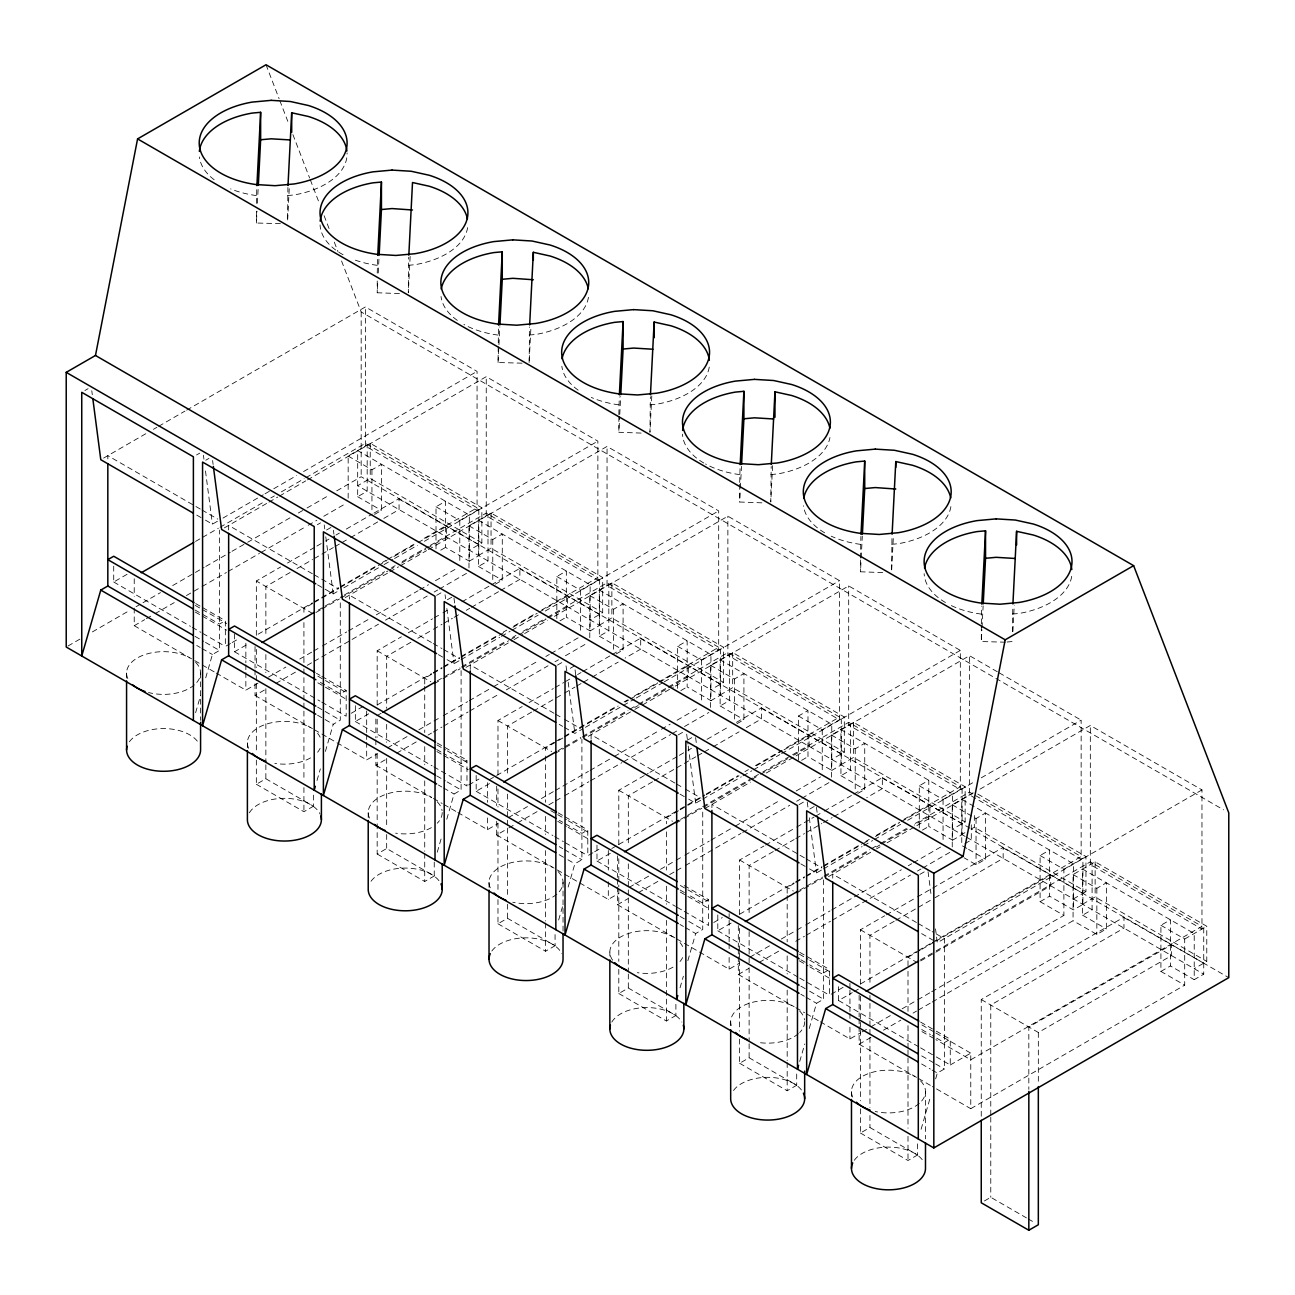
<?xml version="1.0" encoding="UTF-8"?>
<svg xmlns="http://www.w3.org/2000/svg" width="1295" height="1295" viewBox="0 0 1295 1295"><rect width="100%" height="100%" fill="white"/><g stroke="black" fill="none" stroke-linecap="round" stroke-linejoin="round"><path stroke-width="0.75" stroke-dasharray="5 3.75" d="M256.41 203.396L256.815 187.629M280.416 223.663L256.41 223.015L257.009 211.117M257.414 203.202L258.223 187.338M289.238 188.698L287.603 220.992L287.911 187.467M377.233 273.148L377.638 257.381M399.459 293.577L377.233 292.767L377.832 280.869M378.237 272.954L379.046 257.09M410.159 256.426L408.313 292.767L408.734 257.219M522.047 363.167L498.057 362.519L498.445 327.133M498.057 362.519L498.85 346.671M498.947 344.68L499.854 326.842M529.137 362.519L529.542 326.971M529.234 360.496L530.982 326.178M618.864 414.627L619.269 396.885M641.106 433.08L618.864 432.271L619.674 416.423M619.771 414.432L620.677 396.594M651.79 395.946L649.96 432.271L650.365 396.739M739.688 482.404L740.092 466.637M761.913 502.832L739.688 502.023L740.287 490.141M740.384 488.15L741.485 466.346M772.613 465.698L770.768 502.023L771.189 466.491M860.511 558.048L860.9 536.389M882.737 572.584L860.511 571.791L861.11 559.893M861.207 557.902L862.308 536.114M891.591 569.816L891.996 536.243M891.688 569.768L893.437 535.45M981.319 623.882L981.723 606.141M1005.325 642.191L981.319 641.543L981.918 629.645M982.031 627.67L983.132 605.866M1012.415 631.717L1012.819 605.995M1012.917 631.442L1014.244 605.202M195.626 712.687L200.66 695.237M205.711 677.803L212.412 654.525L219.47 650.462L219.47 530.108M317 780.513L320.367 768.874M325.401 751.424L333.236 724.277L340.277 720.214L340.277 599.86M437.257 852.207L441.741 836.683M446.775 819.249L454.059 794.029L461.101 789.966L461.101 667.605M558.647 920.017L563.115 904.509M568.149 887.059L574.867 863.797L581.908 859.718L581.908 739.364M680.021 987.826L683.371 976.203M687.855 960.68L695.69 933.549L702.732 929.47L702.732 811.123M799.711 1061.463L804.762 1044.013M809.229 1028.505L816.514 1003.301L823.555 999.238L823.555 878.868M921.101 1129.272L930.603 1096.315M935.654 1078.864L937.321 1073.053L944.363 1068.99L944.363 938.616L932.157 931.574M84.92 390.491L88.092 388.662M103.6 458.09L146.384 433.388M153.393 429.341L156.889 427.318M158.637 426.314L184.926 411.13M186.674 410.127L365.417 306.931L477.062 371.39L477.062 510.538L365.417 446.079L365.417 306.931M196.565 454.95L199.738 453.12M205.743 460.243L208.916 458.414M205.436 520.137L212.412 524.167L218.062 520.914M222.967 518.081L263.273 494.803M265.022 493.8L272.031 489.753M273.779 488.733L296.571 475.589M303.58 471.542L477.062 371.39M113.717 566.158L113.717 582.005L127.379 574.122M195.529 541.423L200.774 538.38M202.538 537.376L218.288 528.279M220.053 527.259L263.84 501.991M270.833 497.944L274.346 495.92M281.355 491.873L304.115 478.729M305.863 477.709L365.417 443.327L477.062 507.786L421.004 540.144M348.161 498.17L348.161 456.05L370.24 443.295L481.869 507.753L481.869 542.913L469.308 550.165M224.423 527.842L267.191 503.14M268.955 502.136L277.713 497.07M279.461 496.066L305.749 480.882M307.498 479.878L486.24 376.683L597.869 441.142L597.869 580.289L486.24 515.831L486.24 376.683M348.161 456.05L371.94 469.777L381.458 464.29L381.458 510.424L371.94 515.928M67.971 646.027L80.177 638.969M92.398 631.911L129.047 610.754M136.04 606.724L141.268 603.697M143.017 602.693L160.467 592.624M172.688 585.567L204.092 567.42M205.84 566.417L230.283 552.317M232.015 551.298L245.985 543.236M247.733 542.233L291.359 517.045M298.336 513.014L305.329 508.984M307.061 507.98L329.756 494.884M336.732 490.854L361.175 476.738L969.89 828.185M481.869 542.913L370.24 478.454L357.679 485.706L965.163 836.441M134.227 608.1L134.227 625.695L144.651 619.674M146.4 618.67L153.36 614.656M155.092 613.652L174.226 602.612M186.399 595.571L200.32 587.541M202.052 586.538L226.415 572.487M228.147 571.484L259.453 553.402M261.185 552.398L306.413 526.288M308.161 525.284L316.854 520.266M323.815 516.252L346.412 503.188M478.826 509.518L478.826 555.652L469.308 561.14L469.308 515.005L357.679 450.547L357.679 496.697L367.181 491.21L367.181 445.059M317.372 524.702L320.545 522.872M326.567 529.995L332.912 526.337M256.345 635.343L256.345 581.018L280.562 567.032M287.49 563.034L315.154 547.057M316.886 546.053L323.815 542.071M325.547 541.067L328.995 539.06M335.923 535.078L339.387 533.071M346.299 529.072L372.248 514.099M373.98 513.095L399.054 498.624L399.054 509.599L380.034 520.59M290.08 572.519L265.863 586.505L265.863 636.573M296.992 568.537L312.564 559.537M314.296 558.55L333.333 547.558M335.049 546.555L340.245 543.56M341.977 542.556L348.889 538.574M350.621 537.571L378.302 521.594M230.478 643.502L225.346 646.464L225.346 620.693L219.47 624.093L202.02 614.024M436.01 548.902L436.01 506.766L445.529 501.278L445.529 547.413L469.308 561.14M232.177 642.514L239.025 638.564M258.126 634.194L312.419 602.839M314.167 601.835L338.691 587.671M340.439 586.667L375.469 566.433M382.478 562.386L385.975 560.363M387.723 559.359L413.995 544.191M312.564 603.486L303.92 608.488L303.92 614.51M314.296 602.483L338.513 588.513M340.245 587.509L376.57 566.53M378.302 565.526L386.946 560.541M393.874 556.542L416.359 543.56M418.091 542.556L446.629 526.272L446.629 537.069L427.609 548.06M436.01 506.766L459.79 520.493L481.869 507.753M317.534 584.854L333.236 593.919L338.869 590.666M343.79 587.833L382.333 565.575M384.081 564.571L392.854 559.505M394.603 558.501L417.378 545.341M424.388 541.294L597.869 441.142M234.524 633.935L234.524 651.757L248.203 643.874M318.101 610.172L323.345 607.128M325.094 606.125L342.608 596.008M344.373 594.988L384.647 571.742M391.657 567.696L395.153 565.672M402.162 561.625L428.435 546.458M430.183 545.454L486.24 513.095L597.869 577.538L541.828 609.896M320.351 609.977L313.439 613.976L256.345 581.018M322.083 608.974L339.387 598.986M341.103 597.999L387.82 571.03M389.552 570.027L394.732 567.032M401.66 563.034L425.877 549.048M468.984 567.922L468.984 525.802L491.048 513.063L602.693 577.505L602.693 612.664L590.131 619.916M345.231 597.594L388.014 572.892M389.763 571.888L398.52 566.822M400.284 565.818L426.557 550.65M428.321 549.63L607.047 446.435L718.693 510.894L718.693 650.041L607.047 585.583L607.047 446.435M440.769 550.165L445.529 547.413M468.984 525.802L492.764 539.529L502.282 534.042L502.282 580.176L492.764 585.68M478.486 555.458L491.048 548.206L602.693 612.664M216.2 673.044L245.856 690.154L258.029 683.129M268.47 677.107L285.871 667.054M299.776 659.025L311.949 652M313.698 650.996L320.642 646.982M322.39 645.978L346.736 631.911M348.484 630.908L369.35 618.864M376.311 614.85L418.058 590.747M419.79 589.743L428.483 584.709M435.444 580.694L456.309 568.651M255.034 683.728L255.034 695.464L265.475 689.426M275.916 683.404L296.782 671.36M307.223 665.339L312.435 662.312M314.183 661.308L378.529 624.158M385.489 620.143L427.237 596.04M434.197 592.025L437.661 590.018M439.41 589.015L467.236 572.94M599.65 579.27L599.65 625.404L590.131 630.908L590.131 584.757L478.486 520.299L478.486 566.449L488.005 560.962L488.005 514.811M436.609 595.36L441.368 592.624M447.374 599.747L452.133 597.011M377.169 705.095L377.169 650.77L401.385 636.784M408.297 632.786L432.514 618.816M434.246 617.812L441.174 613.814M442.906 612.81L449.818 608.828M461.926 601.835L489.607 585.842M491.339 584.854L519.878 568.375L519.878 579.351L500.857 590.342M410.904 642.271L386.671 656.257L386.671 708.333M417.816 638.289L431.656 630.293M433.388 629.289L442.032 624.303M443.764 623.3L452.408 618.314M454.14 617.31L459.336 614.316M466.249 610.317L469.713 608.326M471.445 607.323L499.125 591.346M321.743 702.117L346.17 716.216L346.17 690.445L340.277 693.845L317.599 680.765M556.834 618.654L556.834 576.518L566.336 571.03L566.336 617.165L590.131 630.908M351.285 713.254L363.264 706.342M377.185 704.949L431.478 673.61M433.226 672.591L441.983 667.54M443.748 666.52L459.498 657.423M461.263 656.419L496.293 636.185M503.286 632.138L506.798 630.131M513.807 626.084L534.819 613.943M431.656 674.242L424.728 678.24L424.728 684.278M433.388 673.238L442.032 668.252M443.764 667.249L459.336 658.265M461.069 657.261L497.393 636.282M499.125 635.295L506.037 631.296M512.966 627.298L537.182 613.312M538.914 612.308L567.453 596.024L567.453 606.821L548.416 617.812M556.834 576.518L580.613 590.245L602.693 577.505M447.083 659.641L454.059 663.671L459.693 660.418M461.101 659.608L499.643 637.35M501.408 636.347L510.165 631.28M511.913 630.276L538.202 615.093M545.211 611.046L718.693 510.894M355.348 705.662L355.348 721.509L369.026 713.626M256.345 760.116L256.345 784.268L265.863 778.764L313.439 806.235L313.439 792.216M381.118 713.286L375.858 716.313L375.858 737.826M437.16 680.927L459.935 667.783M461.684 666.779L505.471 641.494M512.48 637.448L515.977 635.424M522.986 631.377L545.745 618.233M547.51 617.229L607.047 582.847L718.693 647.29L659.139 681.672M434.246 683.728L441.174 679.729M442.906 678.726L460.194 668.738M461.926 667.751L508.627 640.782M510.359 639.779L517.288 635.78M519.02 634.793L546.7 618.816M589.792 637.69L589.792 595.554L611.871 582.815L723.5 647.257L723.5 682.416L710.939 689.668M466.054 667.346L512.334 640.636M514.083 639.617L522.856 634.566M524.604 633.546L547.38 620.402M554.389 616.355L727.871 516.187L839.516 580.646L839.516 719.793L727.871 655.335L727.871 516.187M560.007 620.823L566.336 617.165M589.792 595.554L613.587 609.281L623.089 603.794L623.089 649.928L613.587 655.432M599.31 625.21L611.871 617.958L723.5 682.416M337.024 742.796L366.679 759.906L377.12 753.884M387.545 747.862L408.427 735.803M418.852 729.781L441.466 716.734M443.214 715.73L467.56 701.663M469.292 700.66L491.906 687.613M493.654 686.609L538.866 660.499M545.826 656.484L549.307 654.477M551.039 653.473L578.881 637.399M375.858 753.48L375.858 765.216L386.298 759.178M396.723 753.156L417.605 741.112M428.03 735.091L431.51 733.083M433.258 732.08L441.951 727.045M443.699 726.042L468.045 711.991M469.777 710.987L499.352 693.91M506.313 689.895L548.044 665.792M555.005 661.777L558.485 659.77M565.446 655.756L588.059 642.692M720.457 649.022L720.457 695.156L710.939 700.66L710.939 654.509L599.31 590.067L599.31 636.201L608.828 630.714L608.828 584.563M557.433 665.112L562.192 662.376M256.345 784.268L303.92 811.722L313.439 806.235M574.543 665.84L566.611 670.422L565.866 664.481M497.976 774.863L497.976 720.522L522.193 706.536M529.121 702.537L553.337 688.568M555.069 687.564L563.713 682.562M565.446 681.575L570.642 678.58M577.554 674.582L581.018 672.574M582.75 671.587L610.431 655.61M612.147 654.606L640.701 638.127L640.701 649.119L625.129 658.103M531.711 712.04L507.494 726.009L507.494 776.077M533.443 711.036L562.856 694.055M564.588 693.052L574.964 687.062M576.696 686.059L581.876 683.064M583.608 682.077L590.536 678.078M592.252 677.075L618.201 662.101M433.841 766.834L466.977 785.968L466.977 760.214L461.101 763.597L443.651 753.528M677.641 688.406L677.641 646.27L687.159 640.782L687.159 686.917L710.939 700.66M468.693 784.98L478.956 779.056M554.05 742.343L487.487 780.772L487.487 802.285M555.798 741.339L562.807 737.292M564.555 736.272L617.1 705.937M624.109 701.906L627.606 699.883M634.615 695.836L657.391 682.692M562.856 738.004L545.551 747.992L545.551 754.03M564.588 737.001L618.201 706.034M625.129 702.052L628.593 700.045M630.325 699.041L657.99 683.064M659.722 682.077L688.276 665.776L688.276 676.573L639.827 704.545M677.641 646.27L701.437 660.013L723.5 647.257M564.41 727.385L574.867 733.423L581.908 729.36M585.421 727.337L634.485 699.009M636.234 698.005L662.522 682.821M664.27 681.817L839.516 580.646M476.172 775.414L476.172 791.277L489.834 783.378M377.169 823.83L377.169 854.02L386.671 848.516L434.246 875.987L434.246 861.968M557.983 750.679L563.228 747.652M564.976 746.632L580.743 737.535M582.491 736.531L628.043 710.227M629.791 709.223L636.8 705.176M638.548 704.172L666.569 687.985M668.317 686.981L727.871 652.599L839.516 717.041L783.459 749.4M555.069 753.48L563.713 748.494M565.446 747.49L581.018 738.506M582.75 737.502L627.719 711.538M634.647 707.539L638.095 705.548M710.615 707.442L710.615 665.306L732.679 652.567L844.324 717.009L844.324 752.168L831.762 759.42M588.286 736.288L633.158 710.388M634.906 709.369L673.465 687.111M675.213 686.107L848.694 585.939L960.323 650.398L960.323 789.545L848.694 725.087L848.694 585.939M680.814 690.591L687.159 686.917M710.615 665.306L734.394 679.033L743.913 673.546L743.913 719.696L734.394 725.184M720.133 694.962L732.679 687.726L844.324 752.168M457.847 812.548L487.487 829.658L497.928 823.636M508.368 817.614L527.502 806.575M541.407 798.529L553.596 791.504M555.328 790.5L588.383 771.415M590.115 770.412L612.729 757.365M614.461 756.361L659.689 730.25M661.421 729.247L670.13 724.229M677.075 720.214L699.688 707.151M496.681 821.273L496.681 834.967L507.106 828.946M508.854 827.942L515.815 823.911M517.547 822.908L538.412 810.864M548.853 804.842L554.066 801.832M555.814 800.828L562.775 796.797M564.507 795.794L588.853 781.743M590.601 780.739L621.908 762.658M623.64 761.654L670.616 734.54M672.348 733.537L677.56 730.526M684.521 726.511L708.867 712.46M841.281 718.774L841.281 764.908L831.762 770.412L831.762 724.261L720.133 659.819L720.133 705.953L729.635 700.466L729.635 654.315M377.169 854.02L424.728 881.49L434.246 875.987M678.24 734.88L682.999 732.128M687.435 740.173L695.35 735.592M618.8 844.615L618.8 790.274L648.212 773.293M649.944 772.306L677.609 756.312M679.341 755.325L686.269 751.327M688.001 750.323L691.449 748.332M707.021 739.332L729.506 726.349M736.434 722.367L761.509 707.879L761.509 718.871L745.952 727.855M652.534 781.791L628.318 795.761L628.318 845.829M654.266 780.788L675.019 768.809M676.751 767.805L695.771 756.814M697.503 755.811L702.699 752.816M704.431 751.828L711.343 747.83M713.076 746.827L739.024 731.853M592.932 852.757L587.8 855.72L587.8 829.966L581.908 833.365L564.474 823.28M798.465 760.165L798.465 716.022L807.983 710.534L807.983 756.668L831.762 770.412M594.632 851.77L601.479 847.82M611.823 848.5L617.067 845.473M618.816 844.453L678.37 810.071M680.118 809.067L704.642 794.903M706.39 793.9L737.923 775.705M744.933 771.658L748.429 769.635M755.438 765.588L781.711 750.42M678.483 810.751L666.375 817.744L666.375 823.782M680.215 809.747L704.431 795.761M706.163 794.774L739.024 775.786M756.329 765.798L782.277 750.825M784.009 749.821L809.084 735.528L809.084 746.325L790.063 757.316M798.465 716.022L822.244 729.765L844.324 717.009M688.713 799.161L695.69 803.175L701.323 799.938M702.732 799.112L741.29 776.854M743.039 775.851L751.796 770.784M753.544 769.78L779.833 754.596M781.581 753.593L960.323 650.398M596.979 845.166L596.979 861.029L610.657 853.13M497.976 899.62L497.976 923.772L507.494 918.284L555.069 945.738L555.069 931.72M680.555 819.427L685.8 816.384M687.548 815.381L752.363 777.971M754.111 776.951L761.12 772.905M762.868 771.901L790.889 755.713M792.637 754.71L848.694 722.351L960.323 786.793L900.77 821.176M675.893 823.231L682.805 819.233M684.537 818.246L701.841 808.258M703.557 807.254L750.274 780.286M752.006 779.282L758.919 775.3M760.651 774.297L788.331 758.32M831.439 777.194L831.439 735.058L853.502 722.319L965.147 786.761L965.147 821.92L952.586 829.172M704.868 808.485L750.469 782.164M766.235 773.05L794.272 756.863M796.02 755.859L969.502 655.691L997.425 671.814M801.637 760.343L807.983 756.668M831.439 735.058L855.218 748.785L864.736 743.298L864.736 789.448L855.218 794.936M840.941 764.73L853.502 757.478L965.147 821.92M564.701 874.238L608.31 899.41L618.751 893.388M629.192 887.366L650.058 875.323M660.499 869.285L674.404 861.256M676.152 860.252L683.096 856.238M684.845 855.234L709.191 841.167M710.939 840.164L733.537 827.116M735.285 826.113L780.513 800.002M796.166 790.97L820.512 776.903M617.488 887.124L617.488 904.719L627.929 898.698M638.37 892.66L659.236 880.616M669.677 874.594L674.889 871.584M676.637 870.58L683.582 866.565M685.33 865.562L740.983 833.413M742.731 832.41L789.691 805.296M796.652 801.281L800.116 799.274M801.864 798.27L829.69 782.212M962.088 788.525L962.088 834.676L952.586 840.164L952.586 794.013L840.941 729.571L840.941 775.705L850.459 770.217L850.459 724.067M799.064 804.632L803.823 801.88M497.976 923.772L545.551 951.242L555.069 945.738M809.828 809.019L816.174 805.344M739.623 914.367L739.623 860.026L763.84 846.04M765.572 845.052L794.968 828.072M796.7 827.068L814.005 817.08M815.737 816.077L822.649 812.094M824.381 811.091L852.061 795.114M853.793 794.11L882.332 777.631L882.332 788.623L866.76 797.607M773.342 851.543L749.125 865.529L749.125 915.597M775.074 850.54L794.11 839.548M795.842 838.561L804.486 833.559M806.218 832.556L821.791 823.571M823.523 822.568L832.167 817.582M833.899 816.578L859.848 801.605M684.197 911.372L708.624 925.472L708.624 899.717L702.732 903.117L688.778 895.055M919.288 827.91L919.288 785.774L928.79 780.286L928.79 826.437L952.586 840.164M713.739 922.509L722.286 917.588M739.639 914.221L793.932 882.866M795.68 881.863L804.438 876.796M806.202 875.792L821.953 866.679M823.717 865.675L858.747 845.457M865.74 841.41L869.253 839.387M876.262 835.34L899.021 822.195M794.11 883.498L787.182 887.496L787.182 893.534M795.842 882.494L804.486 877.508M806.218 876.505L821.791 867.52M823.523 866.517L861.58 844.55M863.312 843.547L868.492 840.552M875.42 836.554L899.636 822.568M901.369 821.58L929.907 805.28L929.907 816.077L914.335 825.077M919.288 785.774L943.068 799.517L965.147 786.761M809.537 868.913L816.514 872.943L822.147 869.69M823.555 868.864L862.098 846.606M863.862 845.603L872.62 840.536M874.368 839.532L900.656 824.348M907.665 820.302L974.245 781.856M981.254 777.826L1081.147 720.149L1081.147 859.297L969.502 794.855L969.502 655.691M717.802 914.918L717.802 930.781L731.481 922.882M618.8 969.372L618.8 993.524L628.318 988.036L675.893 1015.49L675.893 1001.472M799.614 890.183L804.875 887.156M806.623 886.152L822.39 877.039M824.138 876.035L869.673 849.747M871.422 848.727L878.431 844.68M880.179 843.676L906.451 828.509M915.209 823.442L969.502 792.103L972.998 794.11M796.7 892.983L822.649 878.01M824.381 877.006L869.366 851.042M876.278 847.043L879.742 845.052M881.474 844.049L907.423 829.075M952.246 846.946L952.246 804.81L974.326 792.071M828.509 876.618L874.789 849.892M876.537 848.872L880.05 846.849M887.059 842.802L915.096 826.615M916.844 825.611L972.917 793.236M979.926 789.189L1090.325 725.459L1201.97 789.901L1201.97 929.049L1090.325 864.607L1090.325 725.459M922.445 830.095L928.79 826.437M952.246 804.81L976.042 818.553L985.544 813.05L985.544 859.2L976.042 864.688L964.144 857.824M961.764 834.482L964.937 832.653M977.806 794.078L1085.955 856.529L1085.955 891.672L974.326 827.23L971.282 828.978L1228.777 977.644M699.478 952.052L729.134 969.178L739.558 963.14M749.999 957.118L770.881 945.075M781.306 939.037L795.227 931.008M796.959 930.004L803.92 925.99M805.668 924.986L830.014 910.935M831.746 909.916L852.628 897.872M854.36 896.868L901.32 869.754M908.281 865.74L911.761 863.733M913.493 862.729L941.335 846.655M738.312 956.875L738.312 974.471L748.753 968.45M759.178 962.428L780.059 950.368M795.713 941.335L804.405 936.317M806.137 935.314L830.5 921.247M832.232 920.243L910.498 875.064M917.459 871.033L920.939 869.026M922.688 868.022L950.514 851.964M964.937 843.628L971.282 839.969L971.282 823.118M919.887 874.384L927.819 869.803M618.8 993.524L666.375 1020.994L675.893 1015.49M860.43 984.119L860.43 929.778L884.647 915.792M886.379 914.804L915.792 897.823M917.524 896.82L1003.156 847.383L1003.156 858.375L932.222 899.313M894.165 921.295L869.949 935.281L869.949 985.349M895.897 920.292L916.65 908.313M918.382 907.309L930.49 900.316M843.11 987.34L829.431 995.224L829.431 969.469L823.555 972.869L809.602 964.807M1040.095 855.526L1063.891 869.269L1063.891 915.403L1040.095 901.676L1040.095 855.526L1049.614 850.038L1049.614 896.189L1073.393 909.916L1082.911 904.428L1082.911 858.277M860.463 983.973L916.504 951.615M918.252 950.595L930.522 943.521M932.27 942.501L1081.147 856.562L974.746 795.13M920.114 950.255L908.005 957.248L908.005 969.324M921.846 949.251L933.954 942.274M935.686 941.271L1050.731 875.031L1050.731 885.845L917.524 962.735M1063.891 869.269L1085.955 856.529M1201.97 789.901L937.321 942.695L935.524 928.904M838.61 986.66L838.61 1000.533L852.288 992.634M854.004 991.646L859.135 988.684M739.623 1039.124L739.623 1063.276L749.125 1057.788L796.7 1085.242L796.7 1071.224M920.437 959.935L934.44 951.857M936.188 950.838L1090.325 861.855L1201.97 926.313L970.764 1059.796L935.88 1039.642M932.173 1002.055L1073.069 920.713L1073.069 874.562L1095.133 861.822L1206.778 926.281L1206.778 961.424L1194.217 968.676M1040.095 901.676L1049.614 896.189M1073.393 898.924L1085.955 891.672M1073.069 874.562L1096.849 888.305L1106.367 882.801L1106.367 928.952L1096.849 934.44L1073.069 920.713M1082.588 904.234L1095.133 896.982L1206.778 961.424M820.302 1021.804L849.941 1038.93L860.382 1032.892M862.13 1031.888L869.074 1027.874M870.823 1026.87L891.688 1014.827M902.129 1008.805L916.034 1000.76M917.783 999.756L929.956 992.731M931.704 991.727L1063.891 915.403M859.135 1026.627L859.135 1044.223L871.308 1037.198M883.481 1030.172L900.867 1020.12M913.056 1013.095L916.52 1011.087M918.268 1010.084L930.441 1003.058M1203.735 928.029L1203.735 974.18L1194.217 979.668L1194.217 933.533L1082.588 869.074L1082.588 915.209L1092.09 909.721L1092.09 863.587M739.623 1063.276L787.182 1090.746L796.7 1085.242M981.254 1116.258L981.254 999.53L1123.963 917.135L1123.963 928.126L990.772 1005.033L990.772 1115.173M936.301 1056.93L950.255 1064.976L950.255 1039.221L944.363 1042.621L932.157 1035.563M1160.919 925.294L1184.698 939.021L1184.698 985.155L1160.919 971.428L1160.919 925.294L1170.437 919.79L1170.437 965.941L1194.217 979.668M950.255 1064.976L970.764 1053.143L970.764 1108.682L932.384 1086.521M1184.698 939.021L1206.778 926.281M860.43 1108.876L860.43 1133.028L869.949 1127.54L917.524 1155.01L917.524 1140.992M981.254 999.53L1038.331 1032.487L1171.538 955.597L1171.538 944.8L1028.829 1027L1028.829 1089.386M1160.919 971.428L1170.437 965.941M970.764 1108.682L1184.698 985.155M860.43 1133.028L908.005 1160.498L917.524 1155.01M984.427 1200.951L990.772 1197.292L1026.449 1217.883M287.506 195.545L294.159 194.93A73.944 42.686 0 0 0 347.06 152.891M408.313 265.297L414.983 264.698A73.944 42.686 0 0 0 467.9 224.488M529.137 335.049L535.806 334.45A73.944 42.686 0 0 0 588.594 296.102M649.96 404.801L656.614 404.202A73.944 42.686 0 0 0 709.53 363.992M770.768 474.553L777.437 473.954A73.944 42.686 0 0 0 829.966 437.483M891.591 544.321L898.261 543.706A73.944 42.686 0 0 0 951.048 505.374M1012.415 614.073L1019.068 613.458A73.944 42.686 0 0 0 1071.985 573.248M1007.089 642.012L1012.415 641.527M256.41 195.545L255.908 195.513A73.944 42.686 0 0 1 230.591 188.908M377.233 265.297L376.715 265.265A73.944 42.686 0 0 1 353.179 259.372M498.057 335.049L497.539 335.033A73.944 42.686 0 0 1 463.901 324.478M618.864 404.817L618.362 404.785A73.944 42.686 0 0 1 591.281 397.435M739.688 474.569L739.17 474.537A73.944 42.686 0 0 1 705.532 463.998M860.511 544.321L859.993 544.288A73.944 42.686 0 0 1 831.212 536.179M981.319 614.073L980.817 614.04A73.944 42.686 0 0 1 948.749 604.328M399.054 499.077L478.826 544.661M519.878 568.829L599.65 614.429M640.701 638.597L720.457 684.181M761.509 708.349L841.281 753.933M882.332 778.101L962.088 823.685M1003.156 847.853L1082.911 893.437M1123.963 917.605L1203.735 963.189M999.157 672.817L1081.147 720.149M341.556 260.991L361.175 311.949L1223.532 809.828M966.863 837.412L1203.735 974.18M357.679 496.697L381.458 510.424M478.486 566.449L502.282 580.176M599.31 636.201L623.089 649.928M720.133 705.953L743.913 719.696M840.941 775.705L864.736 789.448M966.863 848.403L961.764 845.457L961.764 799.323L1073.393 863.765L1073.393 909.916M968.563 849.39L985.544 859.2M1082.588 915.209L1106.367 928.952M200.272 509.032L107.825 455.646L107.825 461.651M202.02 510.036L217.722 519.101M312.37 573.75L228.648 525.398L228.648 531.403M314.118 574.753L338.529 588.853M431.445 642.482L349.456 595.15L349.456 599.164M433.194 643.502L441.919 648.536M443.651 649.54L459.353 658.605M554.001 713.254L470.279 664.918L470.279 670.907M555.749 714.257L562.726 718.288M564.474 719.292L580.176 728.357M674.824 783.006L591.103 734.67L591.103 740.659M676.573 784.009L683.55 788.04M685.298 789.043L700.984 798.108M804.357 857.792L711.91 804.422L711.91 808.42M806.105 858.795L821.807 867.86M916.455 922.509L832.734 874.174L832.734 878.172M918.204 923.513L930.409 930.571M196.727 515.102L203.703 519.133M438.358 654.606L445.334 658.637M559.181 724.358L562.661 726.382M679.988 794.126L686.965 798.141M800.812 863.878L807.789 867.909M921.635 933.63L933.841 940.672M377.169 650.77L430.846 681.769M497.976 720.522L551.67 751.521M618.8 790.274L672.493 821.273M739.623 860.026L793.301 891.025M860.43 929.778L915.824 961.764M195.691 603.583L200.919 606.594M202.667 607.614L225.346 620.693M316.514 673.335L319.995 675.342M321.743 676.346L346.17 690.445M437.322 743.087L466.977 760.214M558.145 812.839L563.374 815.866M565.122 816.87L587.8 829.966M684.197 885.618L708.624 899.717M799.776 952.343L829.431 969.469M920.599 1022.095L934.553 1030.156M936.301 1031.16L950.255 1039.221M195.27 605.413L200.515 608.44M202.247 609.443L226.674 623.542M317.842 676.168L345.749 692.291M436.917 744.916L445.626 749.951M447.374 750.971L468.304 763.046M550.747 810.654L555.976 813.665M557.724 814.668L566.449 819.703M568.197 820.722L589.128 832.798M680.296 885.44L708.203 901.547M799.355 954.188L808.08 959.223M809.828 960.226L830.759 972.302M921.927 1024.944L934.132 1031.986M935.88 1033.005L970.764 1053.143M195.043 609.994L200.272 613.021M436.674 749.497L441.919 752.524M559.246 820.269L562.726 822.276M680.053 890.021L687.03 894.052M800.877 959.773L807.853 963.804M921.7 1029.525L930.409 1034.559M195.27 612.066L200.515 615.076M202.247 616.096L226.674 630.196M317.842 682.821L345.749 698.928M436.917 751.569L442.145 754.596M443.894 755.6L468.304 769.699M557.724 821.321L566.449 826.356M568.197 827.359L589.128 839.451M680.296 892.077L708.203 908.2M799.355 960.825L808.08 965.86M809.828 966.879L830.759 978.955M921.927 1031.597L934.132 1038.639M113.717 582.005L190.462 626.327M192.21 627.33L200.919 632.365M202.667 633.368L225.346 646.464M234.524 651.757L319.995 701.113M355.348 721.509L432.093 765.831M476.172 791.277L552.916 835.583M554.665 836.586L563.374 841.62M565.122 842.624L587.8 855.72M596.979 861.029L675.472 906.338M677.22 907.342L682.449 910.369M717.802 930.781L798.044 977.11M799.776 978.113L829.431 995.224M838.61 1000.533L918.851 1046.862M920.599 1047.865L934.553 1055.927M195.043 636.363L203.768 641.397M205.5 642.401L219.47 650.462M317.599 707.119L340.277 720.214M436.674 775.867L445.399 780.901M447.147 781.921L461.101 789.966M559.246 846.639L562.726 848.646M564.474 849.649L581.908 859.718M680.053 916.391L687.03 920.421M688.778 921.425L702.732 929.47M800.877 986.143L807.853 990.173M809.602 991.177L823.555 999.238M921.7 1055.894L933.905 1062.936M935.654 1063.956L944.363 1068.99M196.727 645.46L200.207 647.484M201.955 648.487L212.412 654.525M317.534 715.212L333.236 724.277M438.358 784.98L441.838 786.988M443.586 787.991L454.059 794.029M559.181 854.732L566.158 858.763M567.89 859.767L574.867 863.797M679.988 924.484L683.485 926.492M685.217 927.495L695.69 933.549M800.812 994.236L804.292 996.244M806.04 997.263L816.514 1003.301M921.635 1063.988L930.344 1069.022M932.092 1070.026L937.321 1073.053M134.227 625.695L200.515 663.979M202.247 664.982L214.468 672.024M255.034 695.464L312.597 728.697M314.345 729.7L335.275 741.776M375.858 765.216L431.672 797.445M433.42 798.448L442.145 803.483M443.894 804.486L456.099 811.528M496.681 834.967L562.953 873.235M617.488 904.719L675.051 937.952M676.799 938.956L697.73 951.048M738.312 974.471L794.126 1006.701M795.875 1007.704L804.6 1012.739M806.348 1013.742L818.553 1020.8M859.135 1044.223L916.698 1077.456M918.43 1078.46L930.652 1085.518M1028.149 1218.87L1034.948 1222.788M266.025 64.75L279.105 98.711M279.817 100.605L287.814 121.358M292.897 134.567L309.602 177.965M310.331 179.859L319.039 202.506M324.122 215.715L329.934 230.801M334.304 242.133L337.93 251.554M928.062 871.778L930.895 893.437M816.433 807.319L817.21 813.228M807.254 802.026L808.274 809.893M809.31 817.776L816.514 872.943M695.609 737.567L696.645 745.451M686.69 734.233L687.969 744.091M688.228 746.049L695.69 803.175M575.061 669.79L575.822 675.699M568.181 682.206L574.867 733.423M453.978 598.063L454.755 603.972M445.059 594.729L445.577 598.662M446.856 608.52L454.059 663.671M333.414 530.27L333.932 534.22M324.236 524.977L324.754 528.91M325.773 536.794L333.236 593.919M212.607 460.518L213.108 464.468M203.412 455.225L203.93 459.158M205.484 470.975L212.412 524.167M91.783 390.766L92.301 394.716M1096.849 888.305L1096.849 934.44M1095.133 861.822L1095.133 896.982M1038.331 1032.487L1038.331 1084.562M990.772 1117.18L990.772 1197.292M981.319 625.841L981.319 641.543M976.042 818.553L976.042 864.688M974.326 815.51L974.326 827.23M943.068 799.517L943.068 841.637M925.488 1091.539L925.488 1138.872M908.005 971.331L908.005 1011.589M908.005 1025.672L908.005 1047.801M908.005 1049.824L908.005 1055.846M908.005 1057.869L908.005 1128.301M908.005 1136.346L908.005 1160.498M869.949 995.353L869.949 1001.359M869.949 1003.366L869.949 1027.404M869.949 1029.412L869.949 1035.417M869.949 1037.408L869.949 1107.516M869.949 1115.529L869.949 1127.54M860.511 560.007L860.511 571.791M860.43 996.195L860.43 1020.331M860.43 1022.354L860.43 1028.392M860.43 1030.399L860.43 1100.831M859.135 995.337L859.135 1016.85M859.135 1018.809L859.135 1024.669M855.218 748.785L855.218 790.921M853.502 722.319L853.502 757.478M851.479 1091.539L851.479 1097.464M849.941 983.391L849.941 988.376M849.941 990.028L849.941 1011.541M849.941 1013.499L849.941 1019.375M849.941 1027.194L849.941 1038.93M822.244 729.765L822.244 771.885M787.182 895.541L787.182 941.821M787.182 955.92L787.182 974.018M787.182 990.125L787.182 1060.556M787.182 1062.564L787.182 1090.746M749.125 931.607L749.125 965.665M749.125 967.656L749.125 1041.763M749.125 1043.77L749.125 1057.788M739.688 484.379L739.688 502.023M739.623 928.45L739.623 950.579M739.623 952.602L739.623 958.64M739.623 960.647L739.623 1031.079M738.312 925.585L738.312 947.098M738.312 949.041L738.312 954.917M734.394 679.033L734.394 721.169M732.679 652.567L732.679 687.726M730.671 1021.787L730.671 1025.737M729.134 913.639L729.134 916.957M729.134 920.276L729.134 941.789M729.134 943.747L729.134 949.607M729.134 957.442L729.134 969.178M701.437 660.013L701.437 702.133M666.375 831.827L666.375 870.062M666.375 886.168L666.375 904.266M666.375 920.373L666.375 1020.994M628.318 863.862L628.318 887.901M628.318 889.892L628.318 895.897M628.318 897.904L628.318 972.011M628.318 974.018L628.318 988.036M618.864 416.585L618.864 432.271M618.8 858.698L618.8 886.865M618.8 888.888L618.8 961.327M617.488 855.833L617.488 877.346M617.488 879.289L617.488 885.165M613.587 609.281L613.587 651.417M611.871 582.815L611.871 617.958M609.848 952.035L609.848 955.985M608.31 850.524L608.31 870.078M608.31 881.814L608.31 899.41M580.613 590.245L580.613 632.381M563.034 882.283L563.034 931.591M545.551 756.037L545.551 802.317M545.551 816.4L545.551 834.514M545.551 850.621L545.551 921.053M545.551 923.06L545.551 951.242M507.494 794.11L507.494 818.132M507.494 820.14L507.494 826.145M507.494 828.153L507.494 896.253M507.494 904.25L507.494 918.284M497.976 788.946L497.976 807.06M497.976 823.151L497.976 891.575M496.681 786.081L496.681 805.636M492.764 539.529L492.764 581.665M491.048 513.063L491.048 548.206M489.024 882.283L489.024 888.208M487.487 817.922L487.487 829.658M459.79 520.493L459.79 562.629M424.728 686.285L424.728 732.565M424.728 746.648L424.728 764.762M424.728 780.869L424.728 851.301M424.728 853.308L424.728 881.49M386.671 724.358L386.671 742.375M386.671 758.401L386.671 826.501M386.671 834.498L386.671 848.516M377.233 280.999L377.233 292.767M377.169 719.194L377.169 737.292M377.169 753.399L377.169 821.823M375.858 739.785L375.858 745.661M371.94 469.777L371.94 511.913M370.24 443.295L370.24 478.454M368.217 812.532L368.217 818.44M366.679 711.02L366.679 732.533M366.679 734.492L366.679 740.351M366.679 742.31L366.679 759.906M361.175 311.949L361.175 476.738M303.92 622.571L303.92 666.844M303.92 668.851L303.92 701.048M303.92 703.055L303.92 709.093M303.92 711.117L303.92 779.525M303.92 787.587L303.92 811.722M265.863 654.606L265.863 672.623M265.863 688.649L265.863 762.755M265.863 764.746L265.863 778.764M256.41 211.247L256.41 223.015M256.345 649.442L256.345 667.54M256.345 675.601L256.345 681.639M256.345 683.647L256.345 752.071M255.034 646.561L255.034 668.074M255.034 670.033L255.034 675.909M247.394 742.78L247.394 748.688M245.856 643.226L245.856 662.781M245.856 664.74L245.856 670.6M245.856 672.558L245.856 690.154M200.579 673.028L200.579 720.344M134.227 578.768L134.227 596.364M126.57 673.028L126.57 678.936M195.626 662.344A37.005 21.367 0 0 1 195.626 683.711M194.347 684.893A37.005 21.367 0 0 1 148.52 692.534M127.833 678.548A37.005 21.367 0 0 1 145.072 654.525A37.005 21.367 0 0 1 189.75 657.925M920.535 1080.872A37.005 21.367 0 0 1 920.535 1102.223M919.256 1103.405A37.005 21.367 0 0 1 875.226 1111.498M852.741 1097.075A37.005 21.367 0 0 1 869.981 1073.037A37.005 21.367 0 0 1 914.642 1076.436M804.664 1021.787A37.005 21.367 0 0 1 799.711 1032.471M798.432 1033.653A37.005 21.367 0 0 1 759.971 1042.685M731.222 1025.51A37.005 21.367 0 0 1 750.582 1002.848A37.005 21.367 0 0 1 793.835 1006.684M799.711 1011.104A37.005 21.367 0 0 1 804.535 1019.942M682.594 957.572A37.005 21.367 0 0 1 680.037 961.489M673.011 967.138A37.005 21.367 0 0 1 637.269 972.674M612.664 960.21A37.005 21.367 0 0 1 626.294 934.278A37.005 21.367 0 0 1 673.011 936.932M680.037 942.582A37.005 21.367 0 0 1 682.594 946.515M558.08 871.6A37.005 21.367 0 0 1 558.08 892.967M556.801 894.149A37.005 21.367 0 0 1 512.771 902.226M490.287 887.82A37.005 21.367 0 0 1 507.527 863.781A37.005 21.367 0 0 1 552.204 867.181M442.21 812.532A37.005 21.367 0 0 1 437.257 823.215M431.381 827.634A37.005 21.367 0 0 1 395.639 833.171M369.48 818.068A37.005 21.367 0 0 1 386.719 794.029A37.005 21.367 0 0 1 431.381 797.429M437.257 801.848A37.005 21.367 0 0 1 442.081 810.67M320.14 748.3A37.005 21.367 0 0 1 317.583 752.233M310.557 757.883A37.005 21.367 0 0 1 274.815 763.419M248.656 748.3A37.005 21.367 0 0 1 265.896 724.277A37.005 21.367 0 0 1 310.557 727.677M317.583 733.326A37.005 21.367 0 0 1 320.14 737.243M578.153 390.135A73.944 42.686 0 0 1 561.852 366.242M491.841 951.016A37.005 21.367 0 0 1 528.457 937.871A37.005 21.367 0 0 1 561.771 953.654M611.807 1022.079A37.005 21.367 0 0 1 646.852 1007.575A37.005 21.367 0 0 1 681.898 1022.079M703.816 463.027A73.944 42.686 0 0 1 682.514 434.149M733.488 1090.519A37.005 21.367 0 0 1 767.66 1077.327A37.005 21.367 0 0 1 801.848 1090.519M824.64 532.779A73.944 42.686 0 0 1 803.483 505.746M854.295 1160.271A37.005 21.367 0 0 1 888.483 1147.095A37.005 21.367 0 0 1 922.671 1160.271M945.463 602.531A73.944 42.686 0 0 1 924.144 573.653M371.034 881.264A37.005 21.367 0 0 1 406.436 868.087A37.005 21.367 0 0 1 440.251 882.575M457.329 320.383A73.944 42.686 0 0 1 441.028 296.49M249.352 812.823A37.005 21.367 0 0 1 285.596 798.335A37.005 21.367 0 0 1 320.14 814.15M343.078 254.727A73.944 42.686 0 0 1 320.059 224.893M129.387 741.76A37.005 21.367 0 0 1 163.575 728.567A37.005 21.367 0 0 1 197.763 741.76M214.193 179.778A73.944 42.686 0 0 1 199.398 156.986"/><path stroke-width="1.5" d="M256.912 185.638L260.635 112.309L252.136 113.086A73.944 42.686 0 0 0 199.349 151.418M258.32 185.363L260.635 139.763L260.635 112.309M288.008 185.46L291.699 112.778L308.42 116.485A73.944 42.686 0 0 1 346.914 151.029M377.735 255.39L381.442 182.061L372.96 182.838A73.944 42.686 0 0 0 320.173 221.17M379.144 255.115L381.442 209.531L381.442 182.061M408.832 255.212L412.506 182.53L429.244 186.237A73.944 42.686 0 0 1 467.43 218.936M498.559 325.142L502.266 251.813L493.784 252.59A73.944 42.686 0 0 0 441.255 289.06M499.951 324.867L502.266 279.283L502.266 251.813M529.655 324.964L533.33 252.298L550.051 256.005A73.944 42.686 0 0 1 588.254 288.688M619.366 394.894L623.089 321.565L614.591 322.342A73.944 42.686 0 0 0 562.079 358.812M620.774 394.619L623.089 349.035L623.089 321.565M650.462 394.716L654.137 322.05L670.875 325.757A73.944 42.686 0 0 1 709.369 360.301M740.19 464.646L743.897 391.317L735.414 392.094A73.944 42.686 0 0 0 682.627 430.442M741.598 464.371L743.897 418.787L743.897 391.317M771.286 464.468L774.96 391.802L791.698 395.509A73.944 42.686 0 0 1 829.885 428.192M861.013 534.414L864.72 461.069L856.238 461.846A73.944 42.686 0 0 0 803.709 498.316M862.405 534.123L864.72 488.539L864.72 461.069M892.109 534.22L895.784 461.554L912.506 465.261A73.944 42.686 0 0 1 950.708 497.944M981.82 604.166L985.544 530.821L977.045 531.597A73.944 42.686 0 0 0 924.533 568.068M983.229 603.875L985.544 558.291L985.544 530.821M1012.917 603.972L1016.591 531.306L1033.329 535.013A73.944 42.686 0 0 1 1071.823 569.557M95.474 355.477L137.578 138.905L266.025 64.75L1133.627 565.656L1228.777 812.855L1228.777 977.644L933.824 1147.937L66.223 647.031L66.223 372.361L95.474 355.477L963.091 856.383L1005.195 639.811L1133.627 565.656M193.295 635.359L107.825 586.004L100.783 590.083L81.747 655.998L81.747 392.32L193.392 456.779L193.392 720.441M315.867 706.115L228.648 655.772L221.607 659.835L202.57 725.75L202.57 462.072L314.216 526.531L314.216 790.209L315.332 786.324M434.926 774.863L349.456 725.524L342.414 729.587L323.394 795.502L323.394 531.824L435.023 596.283L435.023 859.961M555.749 844.615L470.279 795.276L463.238 799.339L444.201 865.254L444.201 601.576L555.846 666.035L555.846 929.713M678.321 915.387L591.103 865.028L584.061 869.091L565.025 935.006L565.025 671.328L676.67 735.787L676.67 999.465L677.787 995.58M799.128 985.139L711.91 934.78L704.868 938.843L685.848 1004.758L685.848 741.096L797.477 805.539L797.477 1069.217L798.594 1065.332M918.204 1053.871L832.734 1004.531L825.692 1008.595L806.655 1074.51L806.655 810.848L918.301 875.29L918.301 1138.969M141.236 572.762L193.781 542.427M262.043 642.53L314.588 612.179M382.867 712.282L435.411 681.947M503.674 782.034L556.219 751.699M624.498 851.786L678.79 820.431M745.321 921.538L797.866 891.203M66.223 372.361L933.824 873.283L963.091 856.383M866.128 991.29L918.673 960.955M981.254 1120.272L981.254 1202.78L1028.829 1230.25L1038.331 1224.762L1038.331 1086.57M260.635 139.763L271.205 138.808L290.404 139.957M381.442 209.531L392.029 208.56L412.506 210M502.266 279.283L512.836 278.312L533.33 279.752M623.089 349.035L633.66 348.064L652.858 349.229M743.897 418.787L754.483 417.816L773.665 418.981M864.72 488.539L875.29 487.567L895.784 489.024M985.544 558.291L996.114 557.319L1015.312 558.485M137.578 138.905L1005.195 639.811M193.23 513.095L100.783 459.709L92.819 398.65M315.802 583.851L221.607 529.477L213.367 466.427M436.609 653.603L342.414 599.229L334.191 536.179M555.684 722.351L463.238 668.981L455.014 605.947M678.24 793.107L584.061 738.733L575.822 675.699M799.064 862.858L704.868 808.485L696.904 747.409M918.139 931.607L825.692 878.237L817.712 817.177M193.942 602.58L113.717 556.251L107.825 559.65L193.295 608.99M314.766 672.332L234.524 626.003L228.648 629.402L315.867 679.745M435.589 742.084L355.348 695.755L349.456 699.154L434.926 748.494M556.397 811.835L476.172 765.507L470.279 768.906L555.749 818.246M677.22 881.587L596.979 835.259L591.103 838.658L678.321 889.018M798.044 951.339L717.802 905.011L711.91 908.41L799.128 958.769M918.851 1021.091L838.61 974.763L832.734 978.162L918.204 1027.518M100.783 590.083L193.23 643.453M221.607 659.835L315.802 714.209M342.414 729.587L436.609 783.961M463.238 799.339L555.684 852.709M584.061 869.091L678.24 923.481M704.868 938.843L799.064 993.233M825.692 1008.595L918.139 1061.981M1028.829 1091.394L1028.829 1230.25M1016.591 531.306L1016.591 545.033M933.824 873.283L933.824 1147.937M925.488 1142.821L925.488 1168.446A37.005 21.367 0 0 1 883.659 1189.636A37.005 21.367 0 0 1 852.741 1162.926M895.784 461.554L895.784 467.43M851.479 1099.439L851.479 1168.446M832.734 882.17L832.734 1004.531M804.664 1071.094L804.664 1098.694M774.96 391.802L774.96 417.298M730.671 1029.687L730.671 1098.694A37.005 21.367 0 0 0 772.5 1119.884A37.005 21.367 0 0 0 803.402 1093.174M711.91 810.411L711.91 934.78M683.857 1003.301L683.857 1028.942M654.137 322.05L654.137 337.736M609.848 959.919L609.848 1028.942M591.103 740.659L591.103 865.028M563.034 933.549L563.034 959.19A37.005 21.367 0 0 1 521.205 980.364A37.005 21.367 0 0 1 490.287 953.654M533.33 252.298L533.33 260.133M489.024 890.167L489.024 959.19M470.279 670.907L470.279 795.276M442.21 863.797L442.21 889.438M368.217 820.415L368.217 889.438A37.005 21.367 0 0 0 410.046 910.612A37.005 21.367 0 0 0 440.964 883.902M349.456 603.162L349.456 725.524M321.403 794.045L321.403 819.686M291.699 112.778L291.699 132.398M247.394 750.663L247.394 819.686A37.005 21.367 0 0 0 287.62 840.957A37.005 21.367 0 0 0 320.836 815.963M228.648 533.41L228.648 655.772M200.579 722.319L200.579 749.934A37.005 21.367 0 0 1 160.353 771.205A37.005 21.367 0 0 1 127.137 746.211M126.57 680.911L126.57 749.934M107.825 463.642L107.825 586.004M145.072 691.53A37.005 21.367 0 0 1 132.802 684.893M869.981 1110.042A37.005 21.367 0 0 1 856.448 1102.223M747.523 1039.707A37.005 21.367 0 0 1 735.625 1032.471M626.699 969.955A37.005 21.367 0 0 1 614.801 962.719M505.892 900.203A37.005 21.367 0 0 1 493.994 892.967M385.068 830.451A37.005 21.367 0 0 1 374.449 824.397M265.896 761.282A37.005 21.367 0 0 1 252.347 753.463M683.291 1025.235A37.005 21.367 0 0 1 646.852 1050.31A37.005 21.367 0 0 1 610.414 1025.235M271.205 100.346L252.136 102.095A73.944 42.686 0 0 0 199.236 144.15A73.944 42.686 0 0 0 255.908 184.537L275.107 185.703L294.159 183.955A73.944 42.686 0 0 0 346.688 147.484A73.944 42.686 0 0 0 308.42 105.51L290.404 101.512L271.205 100.346M392.029 170.098L372.96 171.846A73.944 42.686 0 0 0 320.059 213.902A73.944 42.686 0 0 0 376.715 254.289L395.914 255.455L414.983 253.707A73.944 42.686 0 0 0 467.511 217.236A73.944 42.686 0 0 0 429.244 175.262L411.211 171.264L392.029 170.098M512.836 239.85L493.784 241.598A73.944 42.686 0 0 0 440.883 283.654A73.944 42.686 0 0 0 497.539 324.041L516.737 325.207L535.806 323.459A73.944 42.686 0 0 0 588.318 286.988A73.944 42.686 0 0 0 550.051 245.014L532.035 241.016L512.836 239.85M633.66 309.618L614.591 311.35A73.944 42.686 0 0 0 561.69 353.405A73.944 42.686 0 0 0 618.362 393.793L637.561 394.959L656.614 393.211A73.944 42.686 0 0 0 709.142 356.74A73.944 42.686 0 0 0 670.875 314.766L652.858 310.768L633.66 309.618M754.483 379.37L735.414 381.102A73.944 42.686 0 0 0 682.514 423.157A73.944 42.686 0 0 0 739.17 463.545L758.368 464.711L777.437 462.962A73.944 42.686 0 0 0 829.966 426.492A73.944 42.686 0 0 0 791.698 384.518L773.665 380.52L754.483 379.37M875.29 449.122L856.238 450.87A73.944 42.686 0 0 0 803.337 492.909A73.944 42.686 0 0 0 859.993 533.297L879.192 534.463L898.261 532.714A73.944 42.686 0 0 0 950.773 496.244A73.944 42.686 0 0 0 912.506 454.27L894.489 450.288L875.29 449.122M996.114 518.874L977.045 520.622A73.944 42.686 0 0 0 924.144 562.661A73.944 42.686 0 0 0 980.817 603.049L1000.015 604.215L1019.068 602.466A73.944 42.686 0 0 0 1071.596 565.996A73.944 42.686 0 0 0 1033.329 524.022L1015.312 520.04L996.114 518.874"/></g></svg>
